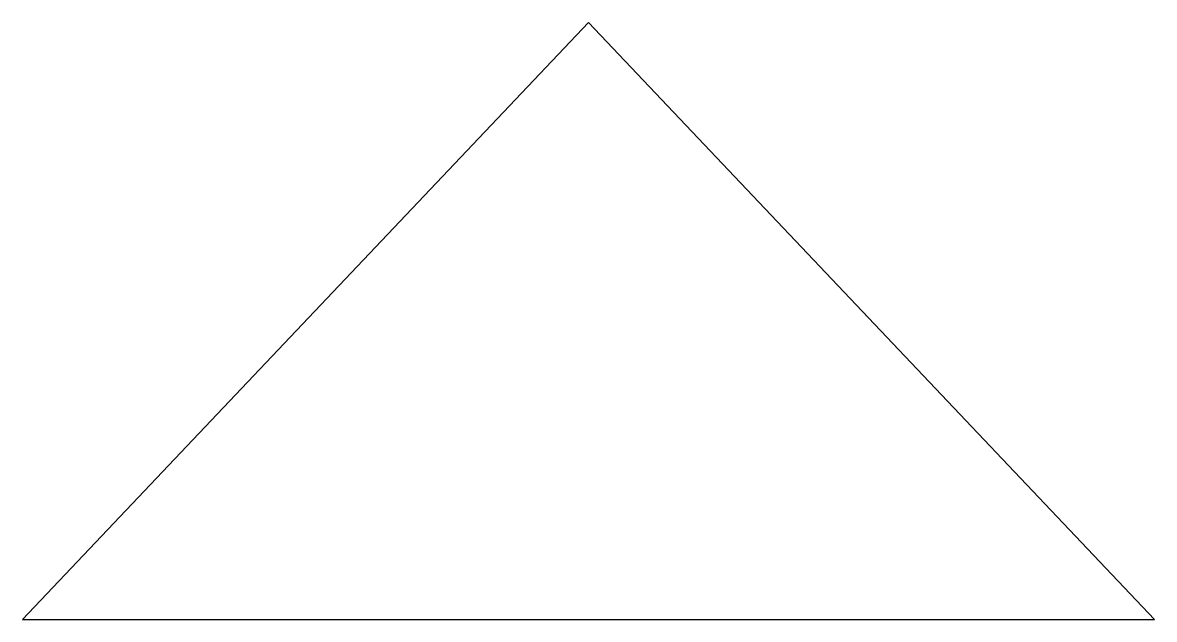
# Model space of a CAD drawing. Header units: millimetres. Extents: x 0 to 158, y 0 to 83.
import ezdxf

# ---------------------------------------------------------------- set-up
doc = ezdxf.new("R2010")
doc.units = ezdxf.units.MM
doc.layers.get('0').update_dxf_attribs({"plot": 0})

msp = doc.modelspace()

# ---------------------------------------------------------------- linework, layer by layer
msp.add_lwpolyline([(158.1, 0), (79.05, 83.37), (0, 0)], close=True)

doc.saveas('drawing.dxf')
